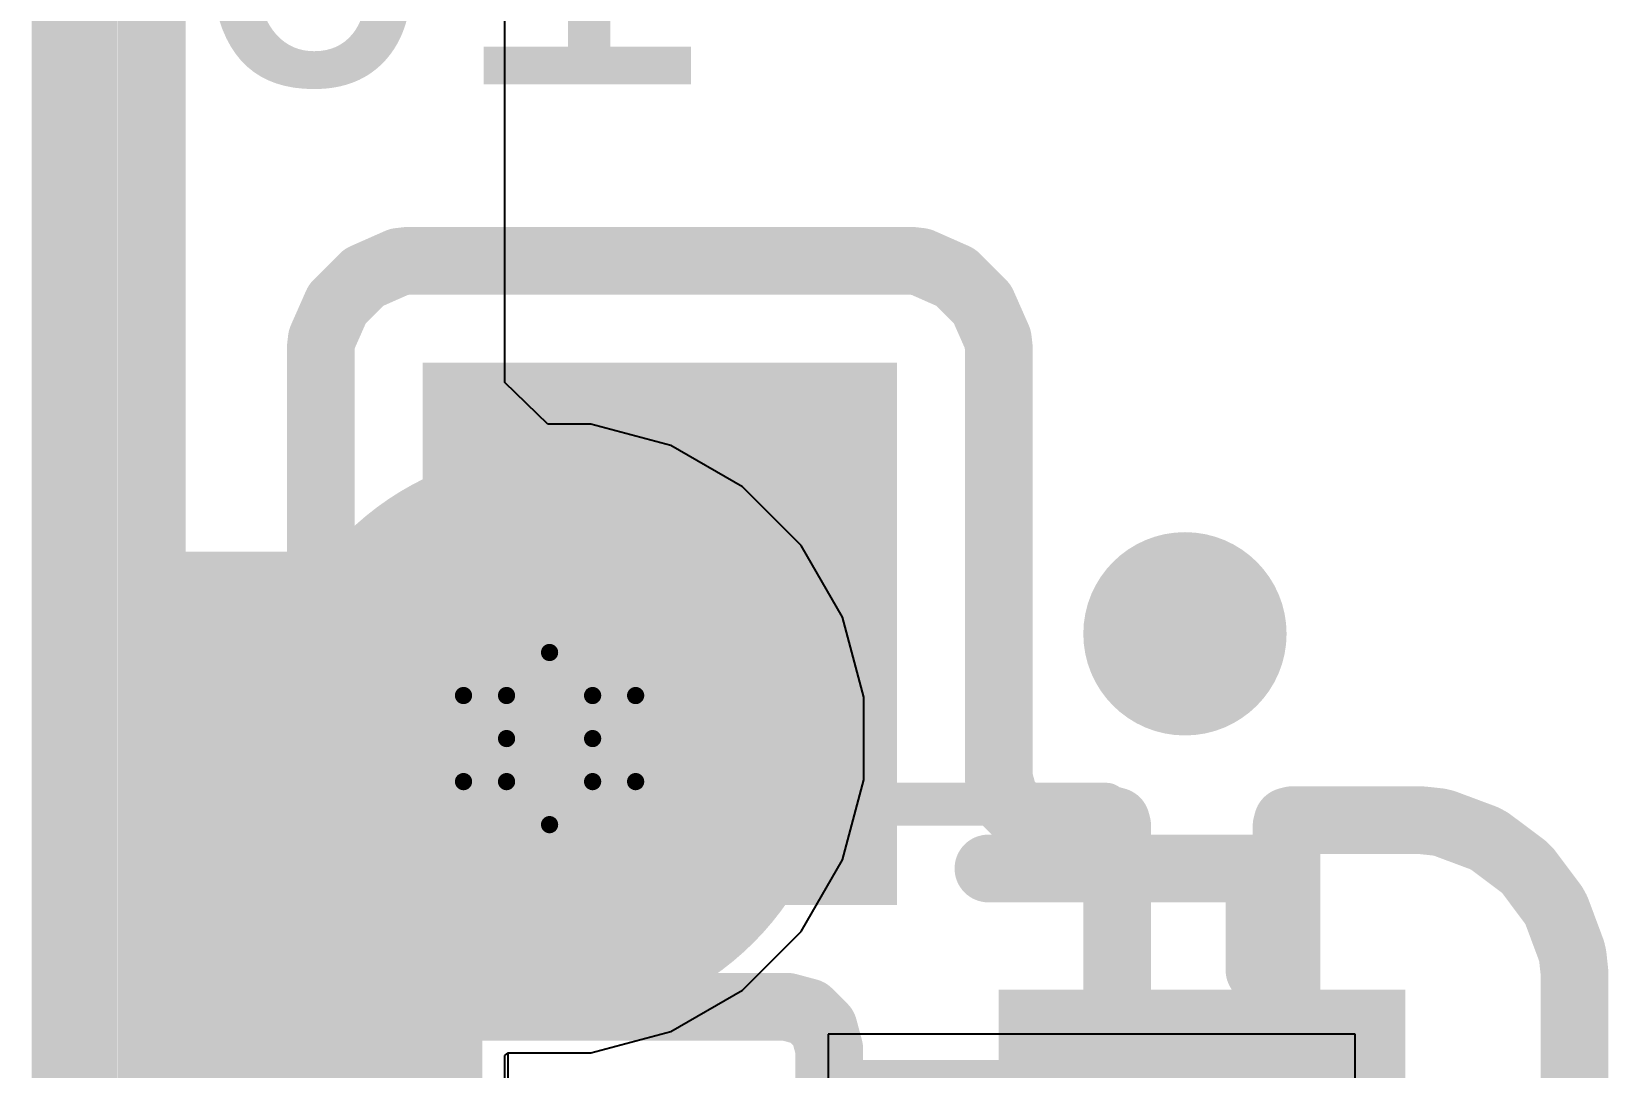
# Model space of a CAD drawing. Header units: inches. Extents: x 0 to 12.4, y -0.6 to 2.2.
# Drawn here: x -0.005 to 0.1782, y 0.6786 to 0.799 of the extents above; entities that cross this region are included whole.
import ezdxf

# ---------------------------------------------------------------- set-up
doc = ezdxf.new("R2010")
doc.units = ezdxf.units.IN
doc.header["$MEASUREMENT"] = 0
for name, color, linetype in [('Board_Outline', 216, 'Continuous'), ('Bottom Layer', 5, 'Continuous'), ('Bottom Solder', 6, 'Continuous'), ('Dimension', 6, 'Continuous'), ('Drill Drawing', 1, 'Continuous'), ('Mechanical 4', 56, 'Continuous'), ('Multi-Layer', 9, 'Continuous'), ('Pad Holes', 156, 'Continuous'), ('Top Layer', 1, 'Continuous'), ('Top Overlay', 2, 'Continuous'), ('Top Paste', 8, 'Continuous'), ('Top Solder', 216, 'Continuous')]:
    doc.layers.add(name, color=color, linetype=linetype)
doc.styles.add('Arial', font='', dxfattribs={"height": 0.2})
doc.styles.get('Arial').set_extended_font_data('Arial')

# ---------------------------------------------------------------- blocks, each defined once
blk = doc.blocks.new('YTS_B003_2A_18')
at = {"layer": 'Bottom Layer'}
h = blk.add_hatch(color=5, dxfattribs=at)
edge = h.paths.add_edge_path()
edge.add_arc((0.1476378, 0.0187008), 0.0295275, 0, 360)
at = {"layer": 'Bottom Solder'}
h = blk.add_hatch(color=6, dxfattribs=at)
edge = h.paths.add_edge_path()
edge.add_arc((0.1476378, 0.0187008), 0.0335275, 0, 360)
at = {"layer": 'Multi-Layer'}
h = blk.add_hatch(color=9, dxfattribs=at)
edge = h.paths.add_edge_path()
edge.add_arc((0.1476378, 0.0187008), 0.0295275, 0, 360)
at = {"layer": 'Pad Holes'}
h = blk.add_hatch(color=7, dxfattribs=at)
edge = h.paths.add_edge_path()
edge.add_arc((0.1476378, 0.0187008), 0.015748, 0, 360)
at = {"layer": 'Top Layer'}
blk.add_hatch(color=1, dxfattribs=at).paths.add_polyline_path([(0.10629925, 0.05807095), (0.16535435, 0.05807095), (0.16535435, 0.03051185), (0.10629925, 0.03051185)])
h = blk.add_hatch(color=1, dxfattribs=at)
edge = h.paths.add_edge_path()
edge.add_arc((0.1476378, 0.0187008), 0.0295275, 0, 360)
at = {"layer": 'Top Paste'}
blk.add_hatch(color=8, dxfattribs=at).paths.add_polyline_path([(0.10629925, 0.05807095), (0.16535435, 0.05807095), (0.16535435, 0.03051185), (0.10629925, 0.03051185)])
at = {"layer": 'Top Solder'}
for points in [[(0.10229925, 0.06207095), (0.16935435, 0.06207095), (0.16935435, 0.02651185), (0.10229925, 0.02651185)], [(0.05505515, -0.01666925), (0.11029925, -0.01666925), (0.11029925, -0.07191335), (0.05505515, -0.07191335)]]:
    blk.add_hatch(color=216, dxfattribs=at).paths.add_polyline_path(points)
h = blk.add_hatch(color=216, dxfattribs=at)
edge = h.paths.add_edge_path()
edge.add_arc((0.1476378, 0.0187008), 0.0335275, 0, 360)
at = {"layer": 'Top Overlay'}
for points in [[(-0.145, 0.063, 0.005, 0.005, 0), (0.144, 0.063, 0.005, 0.005, 0)], [(0.14, -0.018, 0.005, 0.005, 0), (0.14, -0.046, 0.005, 0.005, 0)], [(0.113, -0.046, 0.005, 0.005, 0), (0.14, -0.046, 0.005, 0.005, 0)]]:
    blk.add_lwpolyline(points, format="xyseb", dxfattribs=at)
for points in [[(0.14275, 0.063, 0.0025, 0.0025, 1), (0.14525, 0.063, 0.0025, 0.0025, 1)], [(0.13875, -0.018, 0.0025, 0.0025, 1), (0.14125, -0.018, 0.0025, 0.0025, 1)], [(0.11175, -0.046, 0.0025, 0.0025, 1), (0.11425, -0.046, 0.0025, 0.0025, 1)], [(0.13875, -0.046, 0.0025, 0.0025, 1), (0.14125, -0.046, 0.0025, 0.0025, 1)], [(0.13875, -0.046, 0.0025, 0.0025, 1), (0.14125, -0.046, 0.0025, 0.0025, 1)]]:
    blk.add_lwpolyline(points, format="xyseb", close=True, dxfattribs=at)

msp = doc.modelspace()

# ---------------------------------------------------------------- hatches: boundary and pattern name
at = {"layer": 'Dimension'}
for points in [[(0.04044695, 0.76050845), (0.09556505, 0.76050845), (0.09556505, 0.69751635), (0.04044695, 0.69751635)], [(0.10737605, 0.68767385), (0.15462015, 0.68767385), (0.15462015, 0.64042975), (0.10737605, 0.64042975)], [(0.10737605, 0.68767385), (0.15462015, 0.68767385), (0.15462015, 0.64042975), (0.10737605, 0.64042975)]]:
    msp.add_hatch(color=6, dxfattribs=at).paths.add_polyline_path(points)
h = msp.add_hatch(color=6, dxfattribs=at)
edge = h.paths.add_edge_path()
edge.add_arc((0.1290297, 0.7290124), 0.011811, 0, 360)

# ---------------------------------------------------------------- linework, layer by layer
at = {"layer": 'Board_Outline'}
msp.add_lwpolyline([(0, 0, 0.01, 0.01, 0), (0, 1.9685039, 0.01, 0.01, 0)], format="xyseb", dxfattribs=at)
at = {"layer": 'Bottom Layer'}
for p, q in [((0.0499999, 0.7582093), (0.05, 1.4817409)), ((0.055, 0.75337), (0.0499999, 0.7582093)), ((0.0600058, 0.75337), (0.055, 0.75337)), ((0.069296, 0.7508807), (0.0600058, 0.75337)), ((0.0776253, 0.7460718), (0.069296, 0.7508807)), ((0.0844262, 0.7392709), (0.0776253, 0.7460718)), ((0.0892351, 0.7309416), (0.0844262, 0.7392709)), ((0.0917244, 0.7216514), (0.0892351, 0.7309416)), ((0.0917244, 0.7120336), (0.0917244, 0.7216514)), ((0.0892351, 0.7027434), (0.0917244, 0.7120336)), ((0.0844262, 0.6944141), (0.0892351, 0.7027434)), ((0.0776253, 0.6876132), (0.0844262, 0.6944141)), ((0.069296, 0.6828043), (0.0776253, 0.6876132)), ((0.0600058, 0.680315), (0.069296, 0.6828043)), ((0.0499999, 0.6800172), (0.0503881, 0.680315)), ((0.0499999, 0.6389596), (0.0499999, 0.6800172)), ((0.0503881, 0.680315), (0.0600058, 0.680315))]:
    msp.add_line(p, q, dxfattribs=at)
at = {"layer": 'Dimension'}
for points in [[(0.0089706, 0.6958902, 0.007874, 0.007874, 0), (0.0089706, 0.8134635, 0.007874, 0.007874, 0)], [(0.034059, 0.7706205, 0.007874, 0.007874, 0), (0.0373555, 0.7720761, 0.007874, 0.007874, 0)], [(0.0373555, 0.7720761, 0.007874, 0.007874, 0), (0.0373556, 0.7720761, 0.007874, 0.007874, 0)], [(0.0373556, 0.7720761, 0.007874, 0.007874, 0), (0.0376915, 0.7722244, 0.007874, 0.007874, 0)], [(0.0376915, 0.7722244, 0.007874, 0.007874, 0), (0.0380563, 0.7722667, 0.007874, 0.007874, 0)], [(0.0380563, 0.7722667, 0.007874, 0.007874, 0), (0.0385406, 0.7723229, 0.007874, 0.007874, 0)], [(0.0385406, 0.7723229, 0.007874, 0.007874, 0), (0.0385411, 0.7723229, 0.007874, 0.007874, 0)], [(0.0385411, 0.7723229, 0.007874, 0.007874, 0), (0.0386807, 0.7723391, 0.007874, 0.007874, 0)], [(0.0386807, 0.7723391, 0.007874, 0.007874, 0), (0.0388209, 0.7723391, 0.007874, 0.007874, 0)], [(0.0388209, 0.7723391, 0.007874, 0.007874, 0), (0.0388216, 0.7723391, 0.007874, 0.007874, 0)], [(0.0388216, 0.7723391, 0.007874, 0.007874, 0), (0.0971907, 0.7723391, 0.007874, 0.007874, 0)], [(0.0971907, 0.7723391, 0.007874, 0.007874, 0), (0.0973315, 0.7723391, 0.007874, 0.007874, 0)], [(0.0973315, 0.7723391, 0.007874, 0.007874, 0), (0.0974707, 0.772323, 0.007874, 0.007874, 0)], [(0.0974707, 0.772323, 0.007874, 0.007874, 0), (0.0974712, 0.772323, 0.007874, 0.007874, 0)], [(0.0974712, 0.772323, 0.007874, 0.007874, 0), (0.0979559, 0.7722667, 0.007874, 0.007874, 0)], [(0.0979559, 0.7722667, 0.007874, 0.007874, 0), (0.0983207, 0.7722244, 0.007874, 0.007874, 0)], [(0.0983207, 0.7722244, 0.007874, 0.007874, 0), (0.0986563, 0.7720762, 0.007874, 0.007874, 0)], [(0.0986563, 0.7720762, 0.007874, 0.007874, 0), (0.0986565, 0.7720761, 0.007874, 0.007874, 0)], [(0.0986565, 0.7720761, 0.007874, 0.007874, 0), (0.1012995, 0.7709091, 0.007874, 0.007874, 0)], [(0.0308375, 0.7676301, 0.007874, 0.007874, 0), (0.0333253, 0.7701179, 0.007874, 0.007874, 0)], [(0.0333253, 0.7701179, 0.007874, 0.007874, 0), (0.0333254, 0.770118, 0.007874, 0.007874, 0)], [(0.0333254, 0.770118, 0.007874, 0.007874, 0), (0.0336452, 0.7704378, 0.007874, 0.007874, 0)], [(0.0336452, 0.7704378, 0.007874, 0.007874, 0), (0.0340589, 0.7706205, 0.007874, 0.007874, 0)], [(0.0340589, 0.7706205, 0.007874, 0.007874, 0), (0.034059, 0.7706205, 0.007874, 0.007874, 0)], [(0.1012995, 0.7709091, 0.007874, 0.007874, 0), (0.1023669, 0.7704378, 0.007874, 0.007874, 0)], [(0.1023669, 0.7704378, 0.007874, 0.007874, 0), (0.1054945, 0.7673102, 0.007874, 0.007874, 0)], [(0.0305176, 0.7673102, 0.007874, 0.007874, 0), (0.0308374, 0.76763, 0.007874, 0.007874, 0)], [(0.0308374, 0.76763, 0.007874, 0.007874, 0), (0.0308375, 0.7676301, 0.007874, 0.007874, 0)], [(0.0288793, 0.7635999, 0.007874, 0.007874, 0), (0.0303349, 0.7668964, 0.007874, 0.007874, 0)], [(0.0303349, 0.7668964, 0.007874, 0.007874, 0), (0.030335, 0.7668965, 0.007874, 0.007874, 0)], [(0.030335, 0.7668965, 0.007874, 0.007874, 0), (0.0305176, 0.7673102, 0.007874, 0.007874, 0)], [(0.1054945, 0.7673102, 0.007874, 0.007874, 0), (0.1072811, 0.763264, 0.007874, 0.007874, 0)], [(0.0286163, 0.7622748, 0.007874, 0.007874, 0), (0.0286324, 0.762414, 0.007874, 0.007874, 0)], [(0.0286163, 0.7621341, 0.007874, 0.007874, 0), (0.0286163, 0.7622748, 0.007874, 0.007874, 0)], [(0.0286163, 0.6958909, 0.007874, 0.007874, 0), (0.0286163, 0.7621341, 0.007874, 0.007874, 0)], [(0.0286324, 0.762414, 0.007874, 0.007874, 0), (0.0286325, 0.7624145, 0.007874, 0.007874, 0)], [(0.0286325, 0.7624145, 0.007874, 0.007874, 0), (0.0286887, 0.7628993, 0.007874, 0.007874, 0)], [(0.0286887, 0.7628993, 0.007874, 0.007874, 0), (0.0287311, 0.763264, 0.007874, 0.007874, 0)], [(0.0287311, 0.763264, 0.007874, 0.007874, 0), (0.0288792, 0.7635996, 0.007874, 0.007874, 0)], [(0.0288792, 0.7635996, 0.007874, 0.007874, 0), (0.0288793, 0.7635999, 0.007874, 0.007874, 0)], [(0.1072811, 0.763264, 0.007874, 0.007874, 0), (0.1073958, 0.7622747, 0.007874, 0.007874, 0)], [(0.1073958, 0.7621341, 0.007874, 0.007874, 0), (0.1073958, 0.7622747, 0.007874, 0.007874, 0)], [(0.1073958, 0.7621339, 0.007874, 0.007874, 0), (0.1073958, 0.7621341, 0.007874, 0.007874, 0)], [(0.1073958, 0.7122407, 0.007874, 0.007874, 0), (0.1073958, 0.7621339, 0.007874, 0.007874, 0)], [(0.1073958, 0.7122407, 0.007874, 0.007874, 0), (0.1080499, 0.7097998, 0.007874, 0.007874, 0)], [(0.1080499, 0.7097998, 0.007874, 0.007874, 0), (0.1098368, 0.7080129, 0.007874, 0.007874, 0)], [(0.1098368, 0.7080129, 0.007874, 0.007874, 0), (0.1122777, 0.7073588, 0.007874, 0.007874, 0)], [(0.1122777, 0.7073588, 0.007874, 0.007874, 0), (0.1205129, 0.7073588, 0.007874, 0.007874, 0)], [(0.1205129, 0.7073588, 0.007874, 0.007874, 0), (0.1210198, 0.707223, 0.007874, 0.007874, 0)], [(0.1210198, 0.707223, 0.007874, 0.007874, 0), (0.1211557, 0.7067161, 0.007874, 0.007874, 0)], [(0.1408407, 0.7067161, 0.007874, 0.007874, 0), (0.1409765, 0.707223, 0.007874, 0.007874, 0)], [(0.1409765, 0.707223, 0.007874, 0.007874, 0), (0.1414835, 0.7073588, 0.007874, 0.007874, 0)], [(0.1414835, 0.7073588, 0.007874, 0.007874, 0), (0.1563729, 0.7073588, 0.007874, 0.007874, 0)], [(0.1563729, 0.7073588, 0.007874, 0.007874, 0), (0.1566326, 0.7073449, 0.007874, 0.007874, 0)], [(0.1566326, 0.7073449, 0.007874, 0.007874, 0), (0.1585441, 0.7071394, 0.007874, 0.007874, 0)], [(0.1585441, 0.7071394, 0.007874, 0.007874, 0), (0.1591337, 0.7070001, 0.007874, 0.007874, 0)], [(0.1211557, 0.674537, 0.007874, 0.007874, 0), (0.1211557, 0.7067161, 0.007874, 0.007874, 0)], [(0.1408407, 0.674537, 0.007874, 0.007874, 0), (0.1408407, 0.7067161, 0.007874, 0.007874, 0)], [(0.1591337, 0.7070001, 0.007874, 0.007874, 0), (0.1638241, 0.7052507, 0.007874, 0.007874, 0)], [(0.1638241, 0.7052507, 0.007874, 0.007874, 0), (0.1644308, 0.7049194, 0.007874, 0.007874, 0)], [(0.1644308, 0.7049194, 0.007874, 0.007874, 0), (0.1684034, 0.7019455, 0.007874, 0.007874, 0)], [(0.1684034, 0.7019455, 0.007874, 0.007874, 0), (0.1688919, 0.701457, 0.007874, 0.007874, 0)], [(0.1688919, 0.701457, 0.007874, 0.007874, 0), (0.1718658, 0.6974844, 0.007874, 0.007874, 0)], [(0.1718658, 0.6974844, 0.007874, 0.007874, 0), (0.1721971, 0.6968776, 0.007874, 0.007874, 0)], [(0.1721971, 0.6968776, 0.007874, 0.007874, 0), (0.1739465, 0.6921872, 0.007874, 0.007874, 0)], [(0.0089706, 0.628271, 0.007874, 0.007874, 0), (0.0089706, 0.6958902, 0.007874, 0.007874, 0)], [(0.0089706, 0.6958902, 0.007874, 0.007874, 0), (0.0286163, 0.6958902, 0.007874, 0.007874, 0)], [(0.0089706, 0.6958902, 0.007874, 0.007874, 0), (0.0286163, 0.6958902, 0.007874, 0.007874, 0)], [(0.0286163, 0.6958902, 0.007874, 0.007874, 0), (0.0286163, 0.6958909, 0.007874, 0.007874, 0)], [(0.0286163, 0.69575, 0.007874, 0.007874, 0), (0.0286163, 0.6958902, 0.007874, 0.007874, 0)], [(0.0286163, 0.69575, 0.007874, 0.007874, 0), (0.0286325, 0.6956104, 0.007874, 0.007874, 0)], [(0.0286325, 0.6956104, 0.007874, 0.007874, 0), (0.0286326, 0.6956099, 0.007874, 0.007874, 0)], [(0.0286326, 0.6956099, 0.007874, 0.007874, 0), (0.0286798, 0.6952024, 0.007874, 0.007874, 0)], [(0.0286798, 0.6952024, 0.007874, 0.007874, 0), (0.0287311, 0.6947607, 0.007874, 0.007874, 0)], [(0.0287311, 0.6947607, 0.007874, 0.007874, 0), (0.0288793, 0.6944249, 0.007874, 0.007874, 0)], [(0.0288793, 0.6944249, 0.007874, 0.007874, 0), (0.0288794, 0.6944248, 0.007874, 0.007874, 0)], [(0.0288794, 0.6944248, 0.007874, 0.007874, 0), (0.0295442, 0.6929192, 0.007874, 0.007874, 0)], [(0.0295442, 0.6929192, 0.007874, 0.007874, 0), (0.0305176, 0.6907145, 0.007874, 0.007874, 0)], [(0.0305176, 0.6907145, 0.007874, 0.007874, 0), (0.0336452, 0.6875869, 0.007874, 0.007874, 0)], [(0.1739465, 0.6921872, 0.007874, 0.007874, 0), (0.1740858, 0.6915977, 0.007874, 0.007874, 0)], [(0.1740858, 0.6915977, 0.007874, 0.007874, 0), (0.1742913, 0.6896862, 0.007874, 0.007874, 0)], [(0.1742913, 0.6896862, 0.007874, 0.007874, 0), (0.1743053, 0.6894265, 0.007874, 0.007874, 0)], [(0.1743053, 0.674537, 0.007874, 0.007874, 0), (0.1743053, 0.6894265, 0.007874, 0.007874, 0)], [(0.0336452, 0.6875869, 0.007874, 0.007874, 0), (0.0364356, 0.6863548, 0.007874, 0.007874, 0)], [(0.0364356, 0.6863548, 0.007874, 0.007874, 0), (0.0373555, 0.6859487, 0.007874, 0.007874, 0)], [(0.0373555, 0.6859487, 0.007874, 0.007874, 0), (0.0373556, 0.6859487, 0.007874, 0.007874, 0)], [(0.0373556, 0.6859487, 0.007874, 0.007874, 0), (0.0376915, 0.6858004, 0.007874, 0.007874, 0)], [(0.0376915, 0.6858004, 0.007874, 0.007874, 0), (0.0386807, 0.6856856, 0.007874, 0.007874, 0)], [(0.0386807, 0.6856856, 0.007874, 0.007874, 0), (0.0828092, 0.6856856, 0.007874, 0.007874, 0)], [(0.0828092, 0.6856856, 0.007874, 0.007874, 0), (0.0852502, 0.6850316, 0.007874, 0.007874, 0)], [(0.0852502, 0.6850316, 0.007874, 0.007874, 0), (0.087037, 0.6832447, 0.007874, 0.007874, 0)], [(0.087037, 0.6832447, 0.007874, 0.007874, 0), (0.0876911, 0.6808037, 0.007874, 0.007874, 0)], [(0.0876911, 0.674537, 0.007874, 0.007874, 0), (0.0876911, 0.6808037, 0.007874, 0.007874, 0)]]:
    msp.add_lwpolyline(points, format="xyseb", dxfattribs=at)
for points in [[(0.035387, 0.7720761, 0.003937, 0.003937, 1), (0.039324, 0.7720761, 0.003937, 0.003937, 1)], [(0.035387, 0.7720761, 0.003937, 0.003937, 1), (0.039324, 0.7720761, 0.003937, 0.003937, 1)], [(0.0353871, 0.7720761, 0.003937, 0.003937, 1), (0.0393241, 0.7720761, 0.003937, 0.003937, 1)], [(0.0353871, 0.7720761, 0.003937, 0.003937, 1), (0.0393241, 0.7720761, 0.003937, 0.003937, 1)], [(0.035723, 0.7722244, 0.003937, 0.003937, 1), (0.03966, 0.7722244, 0.003937, 0.003937, 1)], [(0.035723, 0.7722244, 0.003937, 0.003937, 1), (0.03966, 0.7722244, 0.003937, 0.003937, 1)], [(0.0360878, 0.7722667, 0.003937, 0.003937, 1), (0.0400248, 0.7722667, 0.003937, 0.003937, 1)], [(0.0360878, 0.7722667, 0.003937, 0.003937, 1), (0.0400248, 0.7722667, 0.003937, 0.003937, 1)], [(0.0365721, 0.7723229, 0.003937, 0.003937, 1), (0.0405091, 0.7723229, 0.003937, 0.003937, 1)], [(0.0365721, 0.7723229, 0.003937, 0.003937, 1), (0.0405091, 0.7723229, 0.003937, 0.003937, 1)], [(0.0365726, 0.7723229, 0.003937, 0.003937, 1), (0.0405096, 0.7723229, 0.003937, 0.003937, 1)], [(0.0365726, 0.7723229, 0.003937, 0.003937, 1), (0.0405096, 0.7723229, 0.003937, 0.003937, 1)], [(0.0367122, 0.7723391, 0.003937, 0.003937, 1), (0.0406492, 0.7723391, 0.003937, 0.003937, 1)], [(0.0367122, 0.7723391, 0.003937, 0.003937, 1), (0.0406492, 0.7723391, 0.003937, 0.003937, 1)], [(0.0368524, 0.7723391, 0.003937, 0.003937, 1), (0.0407894, 0.7723391, 0.003937, 0.003937, 1)], [(0.0368524, 0.7723391, 0.003937, 0.003937, 1), (0.0407894, 0.7723391, 0.003937, 0.003937, 1)], [(0.0368531, 0.7723391, 0.003937, 0.003937, 1), (0.0407901, 0.7723391, 0.003937, 0.003937, 1)], [(0.0368531, 0.7723391, 0.003937, 0.003937, 1), (0.0407901, 0.7723391, 0.003937, 0.003937, 1)], [(0.0952222, 0.7723391, 0.003937, 0.003937, 1), (0.0991592, 0.7723391, 0.003937, 0.003937, 1)], [(0.0952222, 0.7723391, 0.003937, 0.003937, 1), (0.0991592, 0.7723391, 0.003937, 0.003937, 1)], [(0.095363, 0.7723391, 0.003937, 0.003937, 1), (0.0993, 0.7723391, 0.003937, 0.003937, 1)], [(0.095363, 0.7723391, 0.003937, 0.003937, 1), (0.0993, 0.7723391, 0.003937, 0.003937, 1)], [(0.0955022, 0.772323, 0.003937, 0.003937, 1), (0.0994392, 0.772323, 0.003937, 0.003937, 1)], [(0.0955022, 0.772323, 0.003937, 0.003937, 1), (0.0994392, 0.772323, 0.003937, 0.003937, 1)], [(0.0955027, 0.772323, 0.003937, 0.003937, 1), (0.0994397, 0.772323, 0.003937, 0.003937, 1)], [(0.0955027, 0.772323, 0.003937, 0.003937, 1), (0.0994397, 0.772323, 0.003937, 0.003937, 1)], [(0.0959874, 0.7722667, 0.003937, 0.003937, 1), (0.0999244, 0.7722667, 0.003937, 0.003937, 1)], [(0.0959874, 0.7722667, 0.003937, 0.003937, 1), (0.0999244, 0.7722667, 0.003937, 0.003937, 1)], [(0.0963522, 0.7722244, 0.003937, 0.003937, 1), (0.1002892, 0.7722244, 0.003937, 0.003937, 1)], [(0.0963522, 0.7722244, 0.003937, 0.003937, 1), (0.1002892, 0.7722244, 0.003937, 0.003937, 1)], [(0.0966878, 0.7720762, 0.003937, 0.003937, 1), (0.1006248, 0.7720762, 0.003937, 0.003937, 1)], [(0.0966878, 0.7720762, 0.003937, 0.003937, 1), (0.1006248, 0.7720762, 0.003937, 0.003937, 1)], [(0.096688, 0.7720761, 0.003937, 0.003937, 1), (0.100625, 0.7720761, 0.003937, 0.003937, 1)], [(0.096688, 0.7720761, 0.003937, 0.003937, 1), (0.100625, 0.7720761, 0.003937, 0.003937, 1)], [(0.0313568, 0.7701179, 0.003937, 0.003937, 1), (0.0352938, 0.7701179, 0.003937, 0.003937, 1)], [(0.0313568, 0.7701179, 0.003937, 0.003937, 1), (0.0352938, 0.7701179, 0.003937, 0.003937, 1)], [(0.0313569, 0.770118, 0.003937, 0.003937, 1), (0.0352939, 0.770118, 0.003937, 0.003937, 1)], [(0.0313569, 0.770118, 0.003937, 0.003937, 1), (0.0352939, 0.770118, 0.003937, 0.003937, 1)], [(0.0316767, 0.7704378, 0.003937, 0.003937, 1), (0.0356137, 0.7704378, 0.003937, 0.003937, 1)], [(0.0316767, 0.7704378, 0.003937, 0.003937, 1), (0.0356137, 0.7704378, 0.003937, 0.003937, 1)], [(0.0320904, 0.7706205, 0.003937, 0.003937, 1), (0.0360274, 0.7706205, 0.003937, 0.003937, 1)], [(0.0320904, 0.7706205, 0.003937, 0.003937, 1), (0.0360274, 0.7706205, 0.003937, 0.003937, 1)], [(0.0320905, 0.7706205, 0.003937, 0.003937, 1), (0.0360275, 0.7706205, 0.003937, 0.003937, 1)], [(0.0320905, 0.7706205, 0.003937, 0.003937, 1), (0.0360275, 0.7706205, 0.003937, 0.003937, 1)], [(0.099331, 0.7709091, 0.003937, 0.003937, 1), (0.103268, 0.7709091, 0.003937, 0.003937, 1)], [(0.099331, 0.7709091, 0.003937, 0.003937, 1), (0.103268, 0.7709091, 0.003937, 0.003937, 1)], [(0.1003984, 0.7704378, 0.003937, 0.003937, 1), (0.1043354, 0.7704378, 0.003937, 0.003937, 1)], [(0.1003984, 0.7704378, 0.003937, 0.003937, 1), (0.1043354, 0.7704378, 0.003937, 0.003937, 1)], [(0.0288689, 0.76763, 0.003937, 0.003937, 1), (0.0328059, 0.76763, 0.003937, 0.003937, 1)], [(0.0288689, 0.76763, 0.003937, 0.003937, 1), (0.0328059, 0.76763, 0.003937, 0.003937, 1)], [(0.028869, 0.7676301, 0.003937, 0.003937, 1), (0.032806, 0.7676301, 0.003937, 0.003937, 1)], [(0.028869, 0.7676301, 0.003937, 0.003937, 1), (0.032806, 0.7676301, 0.003937, 0.003937, 1)], [(0.0283664, 0.7668964, 0.003937, 0.003937, 1), (0.0323034, 0.7668964, 0.003937, 0.003937, 1)], [(0.0283664, 0.7668964, 0.003937, 0.003937, 1), (0.0323034, 0.7668964, 0.003937, 0.003937, 1)], [(0.0283665, 0.7668965, 0.003937, 0.003937, 1), (0.0323035, 0.7668965, 0.003937, 0.003937, 1)], [(0.0283665, 0.7668965, 0.003937, 0.003937, 1), (0.0323035, 0.7668965, 0.003937, 0.003937, 1)], [(0.0285491, 0.7673102, 0.003937, 0.003937, 1), (0.0324861, 0.7673102, 0.003937, 0.003937, 1)], [(0.0285491, 0.7673102, 0.003937, 0.003937, 1), (0.0324861, 0.7673102, 0.003937, 0.003937, 1)], [(0.103526, 0.7673102, 0.003937, 0.003937, 1), (0.107463, 0.7673102, 0.003937, 0.003937, 1)], [(0.103526, 0.7673102, 0.003937, 0.003937, 1), (0.107463, 0.7673102, 0.003937, 0.003937, 1)], [(0.0266478, 0.7622748, 0.003937, 0.003937, 1), (0.0305848, 0.7622748, 0.003937, 0.003937, 1)], [(0.0266478, 0.7622748, 0.003937, 0.003937, 1), (0.0305848, 0.7622748, 0.003937, 0.003937, 1)], [(0.0266478, 0.7621341, 0.003937, 0.003937, 1), (0.0305848, 0.7621341, 0.003937, 0.003937, 1)], [(0.0266478, 0.7621341, 0.003937, 0.003937, 1), (0.0305848, 0.7621341, 0.003937, 0.003937, 1)], [(0.0266639, 0.762414, 0.003937, 0.003937, 1), (0.0306009, 0.762414, 0.003937, 0.003937, 1)], [(0.0266639, 0.762414, 0.003937, 0.003937, 1), (0.0306009, 0.762414, 0.003937, 0.003937, 1)], [(0.026664, 0.7624145, 0.003937, 0.003937, 1), (0.030601, 0.7624145, 0.003937, 0.003937, 1)], [(0.026664, 0.7624145, 0.003937, 0.003937, 1), (0.030601, 0.7624145, 0.003937, 0.003937, 1)], [(0.0267202, 0.7628993, 0.003937, 0.003937, 1), (0.0306572, 0.7628993, 0.003937, 0.003937, 1)], [(0.0267202, 0.7628993, 0.003937, 0.003937, 1), (0.0306572, 0.7628993, 0.003937, 0.003937, 1)], [(0.0267626, 0.763264, 0.003937, 0.003937, 1), (0.0306996, 0.763264, 0.003937, 0.003937, 1)], [(0.0267626, 0.763264, 0.003937, 0.003937, 1), (0.0306996, 0.763264, 0.003937, 0.003937, 1)], [(0.0269107, 0.7635996, 0.003937, 0.003937, 1), (0.0308477, 0.7635996, 0.003937, 0.003937, 1)], [(0.0269107, 0.7635996, 0.003937, 0.003937, 1), (0.0308477, 0.7635996, 0.003937, 0.003937, 1)], [(0.0269108, 0.7635999, 0.003937, 0.003937, 1), (0.0308478, 0.7635999, 0.003937, 0.003937, 1)], [(0.0269108, 0.7635999, 0.003937, 0.003937, 1), (0.0308478, 0.7635999, 0.003937, 0.003937, 1)], [(0.1053126, 0.763264, 0.003937, 0.003937, 1), (0.1092496, 0.763264, 0.003937, 0.003937, 1)], [(0.1053126, 0.763264, 0.003937, 0.003937, 1), (0.1092496, 0.763264, 0.003937, 0.003937, 1)], [(0.1054273, 0.7622747, 0.003937, 0.003937, 1), (0.1093643, 0.7622747, 0.003937, 0.003937, 1)], [(0.1054273, 0.7622747, 0.003937, 0.003937, 1), (0.1093643, 0.7622747, 0.003937, 0.003937, 1)], [(0.1054273, 0.7621341, 0.003937, 0.003937, 1), (0.1093643, 0.7621341, 0.003937, 0.003937, 1)], [(0.1054273, 0.7621341, 0.003937, 0.003937, 1), (0.1093643, 0.7621341, 0.003937, 0.003937, 1)], [(0.1054273, 0.7621339, 0.003937, 0.003937, 1), (0.1093643, 0.7621339, 0.003937, 0.003937, 1)], [(0.1054273, 0.7621339, 0.003937, 0.003937, 1), (0.1093643, 0.7621339, 0.003937, 0.003937, 1)], [(0.1054273, 0.7122407, 0.003937, 0.003937, 1), (0.1093643, 0.7122407, 0.003937, 0.003937, 1)], [(0.1054273, 0.7122407, 0.003937, 0.003937, 1), (0.1093643, 0.7122407, 0.003937, 0.003937, 1)], [(0.1060814, 0.7097998, 0.003937, 0.003937, 1), (0.1100184, 0.7097998, 0.003937, 0.003937, 1)], [(0.1060814, 0.7097998, 0.003937, 0.003937, 1), (0.1100184, 0.7097998, 0.003937, 0.003937, 1)], [(0.1078683, 0.7080129, 0.003937, 0.003937, 1), (0.1118053, 0.7080129, 0.003937, 0.003937, 1)], [(0.1078683, 0.7080129, 0.003937, 0.003937, 1), (0.1118053, 0.7080129, 0.003937, 0.003937, 1)], [(0.1103092, 0.7073588, 0.003937, 0.003937, 1), (0.1142462, 0.7073588, 0.003937, 0.003937, 1)], [(0.1103092, 0.7073588, 0.003937, 0.003937, 1), (0.1142462, 0.7073588, 0.003937, 0.003937, 1)], [(0.1185444, 0.7073588, 0.003937, 0.003937, 1), (0.1224814, 0.7073588, 0.003937, 0.003937, 1)], [(0.1185444, 0.7073588, 0.003937, 0.003937, 1), (0.1224814, 0.7073588, 0.003937, 0.003937, 1)], [(0.1190513, 0.707223, 0.003937, 0.003937, 1), (0.1229883, 0.707223, 0.003937, 0.003937, 1)], [(0.1190513, 0.707223, 0.003937, 0.003937, 1), (0.1229883, 0.707223, 0.003937, 0.003937, 1)], [(0.139008, 0.707223, 0.003937, 0.003937, 1), (0.142945, 0.707223, 0.003937, 0.003937, 1)], [(0.139008, 0.707223, 0.003937, 0.003937, 1), (0.142945, 0.707223, 0.003937, 0.003937, 1)], [(0.139515, 0.7073588, 0.003937, 0.003937, 1), (0.143452, 0.7073588, 0.003937, 0.003937, 1)], [(0.139515, 0.7073588, 0.003937, 0.003937, 1), (0.143452, 0.7073588, 0.003937, 0.003937, 1)], [(0.1544044, 0.7073588, 0.003937, 0.003937, 1), (0.1583414, 0.7073588, 0.003937, 0.003937, 1)], [(0.1544044, 0.7073588, 0.003937, 0.003937, 1), (0.1583414, 0.7073588, 0.003937, 0.003937, 1)], [(0.1546641, 0.7073449, 0.003937, 0.003937, 1), (0.1586011, 0.7073449, 0.003937, 0.003937, 1)], [(0.1546641, 0.7073449, 0.003937, 0.003937, 1), (0.1586011, 0.7073449, 0.003937, 0.003937, 1)], [(0.1565756, 0.7071394, 0.003937, 0.003937, 1), (0.1605126, 0.7071394, 0.003937, 0.003937, 1)], [(0.1565756, 0.7071394, 0.003937, 0.003937, 1), (0.1605126, 0.7071394, 0.003937, 0.003937, 1)], [(0.1191872, 0.7067161, 0.003937, 0.003937, 1), (0.1231242, 0.7067161, 0.003937, 0.003937, 1)], [(0.1191872, 0.7067161, 0.003937, 0.003937, 1), (0.1231242, 0.7067161, 0.003937, 0.003937, 1)], [(0.1388722, 0.7067161, 0.003937, 0.003937, 1), (0.1428092, 0.7067161, 0.003937, 0.003937, 1)], [(0.1388722, 0.7067161, 0.003937, 0.003937, 1), (0.1428092, 0.7067161, 0.003937, 0.003937, 1)], [(0.1571652, 0.7070001, 0.003937, 0.003937, 1), (0.1611022, 0.7070001, 0.003937, 0.003937, 1)], [(0.1571652, 0.7070001, 0.003937, 0.003937, 1), (0.1611022, 0.7070001, 0.003937, 0.003937, 1)], [(0.1618556, 0.7052507, 0.003937, 0.003937, 1), (0.1657926, 0.7052507, 0.003937, 0.003937, 1)], [(0.1618556, 0.7052507, 0.003937, 0.003937, 1), (0.1657926, 0.7052507, 0.003937, 0.003937, 1)], [(0.1624623, 0.7049194, 0.003937, 0.003937, 1), (0.1663993, 0.7049194, 0.003937, 0.003937, 1)], [(0.1624623, 0.7049194, 0.003937, 0.003937, 1), (0.1663993, 0.7049194, 0.003937, 0.003937, 1)], [(0.1664349, 0.7019455, 0.003937, 0.003937, 1), (0.1703719, 0.7019455, 0.003937, 0.003937, 1)], [(0.1664349, 0.7019455, 0.003937, 0.003937, 1), (0.1703719, 0.7019455, 0.003937, 0.003937, 1)], [(0.1669234, 0.701457, 0.003937, 0.003937, 1), (0.1708604, 0.701457, 0.003937, 0.003937, 1)], [(0.1669234, 0.701457, 0.003937, 0.003937, 1), (0.1708604, 0.701457, 0.003937, 0.003937, 1)], [(0.1698973, 0.6974844, 0.003937, 0.003937, 1), (0.1738343, 0.6974844, 0.003937, 0.003937, 1)], [(0.1698973, 0.6974844, 0.003937, 0.003937, 1), (0.1738343, 0.6974844, 0.003937, 0.003937, 1)], [(0.1702286, 0.6968776, 0.003937, 0.003937, 1), (0.1741656, 0.6968776, 0.003937, 0.003937, 1)], [(0.1702286, 0.6968776, 0.003937, 0.003937, 1), (0.1741656, 0.6968776, 0.003937, 0.003937, 1)], [(0.0070021, 0.6958902, 0.003937, 0.003937, 1), (0.0109391, 0.6958902, 0.003937, 0.003937, 1)], [(0.0070021, 0.6958902, 0.003937, 0.003937, 1), (0.0109391, 0.6958902, 0.003937, 0.003937, 1)], [(0.0070021, 0.6958902, 0.003937, 0.003937, 1), (0.0109391, 0.6958902, 0.003937, 0.003937, 1)], [(0.0070021, 0.6958902, 0.003937, 0.003937, 1), (0.0109391, 0.6958902, 0.003937, 0.003937, 1)], [(0.0266478, 0.6958909, 0.003937, 0.003937, 1), (0.0305848, 0.6958909, 0.003937, 0.003937, 1)], [(0.0266478, 0.6958909, 0.003937, 0.003937, 1), (0.0305848, 0.6958909, 0.003937, 0.003937, 1)], [(0.0266478, 0.6958902, 0.003937, 0.003937, 1), (0.0305848, 0.6958902, 0.003937, 0.003937, 1)], [(0.0266478, 0.6958902, 0.003937, 0.003937, 1), (0.0305848, 0.6958902, 0.003937, 0.003937, 1)], [(0.0266478, 0.6958902, 0.003937, 0.003937, 1), (0.0305848, 0.6958902, 0.003937, 0.003937, 1)], [(0.0266478, 0.6958902, 0.003937, 0.003937, 1), (0.0305848, 0.6958902, 0.003937, 0.003937, 1)], [(0.0266478, 0.69575, 0.003937, 0.003937, 1), (0.0305848, 0.69575, 0.003937, 0.003937, 1)], [(0.0266478, 0.69575, 0.003937, 0.003937, 1), (0.0305848, 0.69575, 0.003937, 0.003937, 1)], [(0.026664, 0.6956104, 0.003937, 0.003937, 1), (0.030601, 0.6956104, 0.003937, 0.003937, 1)], [(0.026664, 0.6956104, 0.003937, 0.003937, 1), (0.030601, 0.6956104, 0.003937, 0.003937, 1)], [(0.0266641, 0.6956099, 0.003937, 0.003937, 1), (0.0306011, 0.6956099, 0.003937, 0.003937, 1)], [(0.0266641, 0.6956099, 0.003937, 0.003937, 1), (0.0306011, 0.6956099, 0.003937, 0.003937, 1)], [(0.0267113, 0.6952024, 0.003937, 0.003937, 1), (0.0306483, 0.6952024, 0.003937, 0.003937, 1)], [(0.0267113, 0.6952024, 0.003937, 0.003937, 1), (0.0306483, 0.6952024, 0.003937, 0.003937, 1)], [(0.0267626, 0.6947607, 0.003937, 0.003937, 1), (0.0306996, 0.6947607, 0.003937, 0.003937, 1)], [(0.0267626, 0.6947607, 0.003937, 0.003937, 1), (0.0306996, 0.6947607, 0.003937, 0.003937, 1)], [(0.0269108, 0.6944249, 0.003937, 0.003937, 1), (0.0308478, 0.6944249, 0.003937, 0.003937, 1)], [(0.0269108, 0.6944249, 0.003937, 0.003937, 1), (0.0308478, 0.6944249, 0.003937, 0.003937, 1)], [(0.0269109, 0.6944248, 0.003937, 0.003937, 1), (0.0308479, 0.6944248, 0.003937, 0.003937, 1)], [(0.0269109, 0.6944248, 0.003937, 0.003937, 1), (0.0308479, 0.6944248, 0.003937, 0.003937, 1)], [(0.0275757, 0.6929192, 0.003937, 0.003937, 1), (0.0315127, 0.6929192, 0.003937, 0.003937, 1)], [(0.0275757, 0.6929192, 0.003937, 0.003937, 1), (0.0315127, 0.6929192, 0.003937, 0.003937, 1)], [(0.0285491, 0.6907145, 0.003937, 0.003937, 1), (0.0324861, 0.6907145, 0.003937, 0.003937, 1)], [(0.0285491, 0.6907145, 0.003937, 0.003937, 1), (0.0324861, 0.6907145, 0.003937, 0.003937, 1)], [(0.171978, 0.6921872, 0.003937, 0.003937, 1), (0.175915, 0.6921872, 0.003937, 0.003937, 1)], [(0.171978, 0.6921872, 0.003937, 0.003937, 1), (0.175915, 0.6921872, 0.003937, 0.003937, 1)], [(0.1721173, 0.6915977, 0.003937, 0.003937, 1), (0.1760543, 0.6915977, 0.003937, 0.003937, 1)], [(0.1721173, 0.6915977, 0.003937, 0.003937, 1), (0.1760543, 0.6915977, 0.003937, 0.003937, 1)], [(0.1723228, 0.6896862, 0.003937, 0.003937, 1), (0.1762598, 0.6896862, 0.003937, 0.003937, 1)], [(0.1723228, 0.6896862, 0.003937, 0.003937, 1), (0.1762598, 0.6896862, 0.003937, 0.003937, 1)], [(0.1723368, 0.6894265, 0.003937, 0.003937, 1), (0.1762738, 0.6894265, 0.003937, 0.003937, 1)], [(0.1723368, 0.6894265, 0.003937, 0.003937, 1), (0.1762738, 0.6894265, 0.003937, 0.003937, 1)], [(0.0316767, 0.6875869, 0.003937, 0.003937, 1), (0.0356137, 0.6875869, 0.003937, 0.003937, 1)], [(0.0316767, 0.6875869, 0.003937, 0.003937, 1), (0.0356137, 0.6875869, 0.003937, 0.003937, 1)], [(0.0344671, 0.6863548, 0.003937, 0.003937, 1), (0.0384041, 0.6863548, 0.003937, 0.003937, 1)], [(0.0344671, 0.6863548, 0.003937, 0.003937, 1), (0.0384041, 0.6863548, 0.003937, 0.003937, 1)], [(0.035387, 0.6859487, 0.003937, 0.003937, 1), (0.039324, 0.6859487, 0.003937, 0.003937, 1)], [(0.035387, 0.6859487, 0.003937, 0.003937, 1), (0.039324, 0.6859487, 0.003937, 0.003937, 1)], [(0.0353871, 0.6859487, 0.003937, 0.003937, 1), (0.0393241, 0.6859487, 0.003937, 0.003937, 1)], [(0.0353871, 0.6859487, 0.003937, 0.003937, 1), (0.0393241, 0.6859487, 0.003937, 0.003937, 1)], [(0.035723, 0.6858004, 0.003937, 0.003937, 1), (0.03966, 0.6858004, 0.003937, 0.003937, 1)], [(0.035723, 0.6858004, 0.003937, 0.003937, 1), (0.03966, 0.6858004, 0.003937, 0.003937, 1)], [(0.0367122, 0.6856856, 0.003937, 0.003937, 1), (0.0406492, 0.6856856, 0.003937, 0.003937, 1)], [(0.0367122, 0.6856856, 0.003937, 0.003937, 1), (0.0406492, 0.6856856, 0.003937, 0.003937, 1)], [(0.0808407, 0.6856856, 0.003937, 0.003937, 1), (0.0847777, 0.6856856, 0.003937, 0.003937, 1)], [(0.0808407, 0.6856856, 0.003937, 0.003937, 1), (0.0847777, 0.6856856, 0.003937, 0.003937, 1)], [(0.0832817, 0.6850316, 0.003937, 0.003937, 1), (0.0872187, 0.6850316, 0.003937, 0.003937, 1)], [(0.0832817, 0.6850316, 0.003937, 0.003937, 1), (0.0872187, 0.6850316, 0.003937, 0.003937, 1)], [(0.0850685, 0.6832447, 0.003937, 0.003937, 1), (0.0890055, 0.6832447, 0.003937, 0.003937, 1)], [(0.0850685, 0.6832447, 0.003937, 0.003937, 1), (0.0890055, 0.6832447, 0.003937, 0.003937, 1)], [(0.0857226, 0.6808037, 0.003937, 0.003937, 1), (0.0896596, 0.6808037, 0.003937, 0.003937, 1)], [(0.0857226, 0.6808037, 0.003937, 0.003937, 1), (0.0896596, 0.6808037, 0.003937, 0.003937, 1)]]:
    msp.add_lwpolyline(points, format="xyseb", close=True, dxfattribs=at)
at = {"layer": 'Drill Drawing'}
for points in [[(0.0501969, 0.7218425, 0.002, 0.002, 0), (0.0551969, 0.7268425, 0.002, 0.002, 0)], [(0.0551969, 0.7268425, 0.002, 0.002, 0), (0.0601969, 0.7218425, 0.002, 0.002, 0)], [(0.0451969, 0.7218425, 0.002, 0.002, 0), (0.0501969, 0.7168425, 0.002, 0.002, 0)], [(0.0451969, 0.7218425, 0.002, 0.002, 0), (0.0501969, 0.7218425, 0.002, 0.002, 0)], [(0.0601969, 0.7218425, 0.002, 0.002, 0), (0.0651969, 0.7218425, 0.002, 0.002, 0)], [(0.0601969, 0.7168425, 0.002, 0.002, 0), (0.0651969, 0.7218425, 0.002, 0.002, 0)], [(0.0451969, 0.7118425, 0.002, 0.002, 0), (0.0501969, 0.7168425, 0.002, 0.002, 0)], [(0.0601969, 0.7168425, 0.002, 0.002, 0), (0.0651969, 0.7118425, 0.002, 0.002, 0)], [(0.0451969, 0.7118425, 0.002, 0.002, 0), (0.0501969, 0.7118425, 0.002, 0.002, 0)], [(0.0501969, 0.7118425, 0.002, 0.002, 0), (0.0551969, 0.7068425, 0.002, 0.002, 0)], [(0.0551969, 0.7068425, 0.002, 0.002, 0), (0.0601969, 0.7118425, 0.002, 0.002, 0)], [(0.0601969, 0.7118425, 0.002, 0.002, 0), (0.0651969, 0.7118425, 0.002, 0.002, 0)]]:
    msp.add_lwpolyline(points, format="xyseb", dxfattribs=at)
for points in [[(0.0546969, 0.7268425, 0.001, 0.001, 1), (0.0556969, 0.7268425, 0.001, 0.001, 1)], [(0.0546969, 0.7268425, 0.001, 0.001, 1), (0.0556969, 0.7268425, 0.001, 0.001, 1)], [(0.0446969, 0.7218425, 0.001, 0.001, 1), (0.0456969, 0.7218425, 0.001, 0.001, 1)], [(0.0446969, 0.7218425, 0.001, 0.001, 1), (0.0456969, 0.7218425, 0.001, 0.001, 1)], [(0.0496969, 0.7218425, 0.001, 0.001, 1), (0.0506969, 0.7218425, 0.001, 0.001, 1)], [(0.0496969, 0.7218425, 0.001, 0.001, 1), (0.0506969, 0.7218425, 0.001, 0.001, 1)], [(0.0596969, 0.7218425, 0.001, 0.001, 1), (0.0606969, 0.7218425, 0.001, 0.001, 1)], [(0.0596969, 0.7218425, 0.001, 0.001, 1), (0.0606969, 0.7218425, 0.001, 0.001, 1)], [(0.0646969, 0.7218425, 0.001, 0.001, 1), (0.0656969, 0.7218425, 0.001, 0.001, 1)], [(0.0646969, 0.7218425, 0.001, 0.001, 1), (0.0656969, 0.7218425, 0.001, 0.001, 1)], [(0.0496969, 0.7168425, 0.001, 0.001, 1), (0.0506969, 0.7168425, 0.001, 0.001, 1)], [(0.0496969, 0.7168425, 0.001, 0.001, 1), (0.0506969, 0.7168425, 0.001, 0.001, 1)], [(0.0596969, 0.7168425, 0.001, 0.001, 1), (0.0606969, 0.7168425, 0.001, 0.001, 1)], [(0.0596969, 0.7168425, 0.001, 0.001, 1), (0.0606969, 0.7168425, 0.001, 0.001, 1)], [(0.0446969, 0.7118425, 0.001, 0.001, 1), (0.0456969, 0.7118425, 0.001, 0.001, 1)], [(0.0446969, 0.7118425, 0.001, 0.001, 1), (0.0456969, 0.7118425, 0.001, 0.001, 1)], [(0.0496969, 0.7118425, 0.001, 0.001, 1), (0.0506969, 0.7118425, 0.001, 0.001, 1)], [(0.0496969, 0.7118425, 0.001, 0.001, 1), (0.0506969, 0.7118425, 0.001, 0.001, 1)], [(0.0596969, 0.7118425, 0.001, 0.001, 1), (0.0606969, 0.7118425, 0.001, 0.001, 1)], [(0.0596969, 0.7118425, 0.001, 0.001, 1), (0.0606969, 0.7118425, 0.001, 0.001, 1)], [(0.0646969, 0.7118425, 0.001, 0.001, 1), (0.0656969, 0.7118425, 0.001, 0.001, 1)], [(0.0646969, 0.7118425, 0.001, 0.001, 1), (0.0656969, 0.7118425, 0.001, 0.001, 1)], [(0.0546969, 0.7068425, 0.001, 0.001, 1), (0.0556969, 0.7068425, 0.001, 0.001, 1)], [(0.0546969, 0.7068425, 0.001, 0.001, 1), (0.0556969, 0.7068425, 0.001, 0.001, 1)]]:
    msp.add_lwpolyline(points, format="xyseb", close=True, dxfattribs=at)
at = {"layer": 'Mechanical 4'}
for points in [[(0.1061968, 0.7017479, 0.007874, 0.007874, 0), (0.1376929, 0.7017479, 0.007874, 0.007874, 0)], [(0.1376929, 0.6899369, 0.007874, 0.007874, 0), (0.1376929, 0.7017479, 0.007874, 0.007874, 0)]]:
    msp.add_lwpolyline(points, format="xyseb", dxfattribs=at)
for points in [[(0.1042283, 0.7017479, 0.003937, 0.003937, 1), (0.1081653, 0.7017479, 0.003937, 0.003937, 1)], [(0.1357244, 0.7017479, 0.003937, 0.003937, 1), (0.1396614, 0.7017479, 0.003937, 0.003937, 1)], [(0.1357244, 0.7017479, 0.003937, 0.003937, 1), (0.1396614, 0.7017479, 0.003937, 0.003937, 1)], [(0.1357244, 0.6899369, 0.003937, 0.003937, 1), (0.1396614, 0.6899369, 0.003937, 0.003937, 1)]]:
    msp.add_lwpolyline(points, format="xyseb", close=True, dxfattribs=at)
at = {"layer": 'Top Layer'}
for p, q in [((0.0499999, 0.7582093), (0.05, 1.4817409)), ((0.055, 0.75337), (0.0499999, 0.7582093)), ((0.0600058, 0.75337), (0.055, 0.75337)), ((0.069296, 0.7508807), (0.0600058, 0.75337)), ((0.0776253, 0.7460718), (0.069296, 0.7508807)), ((0.0844262, 0.7392709), (0.0776253, 0.7460718)), ((0.0892351, 0.7309416), (0.0844262, 0.7392709)), ((0.0917244, 0.7216514), (0.0892351, 0.7309416)), ((0.0917244, 0.7120336), (0.0917244, 0.7216514)), ((0.0892351, 0.7027434), (0.0917244, 0.7120336)), ((0.0844262, 0.6944141), (0.0892351, 0.7027434)), ((0.0776253, 0.6876132), (0.0844262, 0.6944141)), ((0.069296, 0.6828043), (0.0776253, 0.6876132)), ((0.0600058, 0.680315), (0.069296, 0.6828043)), ((0.148811, 0.6825039), (0.087567, 0.6825039)), ((0.087567, 0.6825039), (0.087567, 0.6354085)), ((0.148811, 0.664117), (0.148811, 0.6825039)), ((0.0503858, 0.6803133), (0.0503881, 0.680315)), ((0.0503858, 0.668504), (0.0503858, 0.6803133)), ((0.0503881, 0.680315), (0.0600058, 0.680315))]:
    msp.add_line(p, q, dxfattribs=at)

# ---------------------------------------------------------------- block references
at = {"rotation": 90}
msp.add_blockref('YTS_B003_2A_18', (0.0738977, 0.5692047), dxfattribs=at)

# ---------------------------------------------------------------- texts
at = {"layer": 'Top Overlay', "style": 'Arial'}
msp.add_text('J1', height=0.04, dxfattribs=at).set_placement((0.0153499, 0.7928647))

doc.saveas('drawing.dxf')
